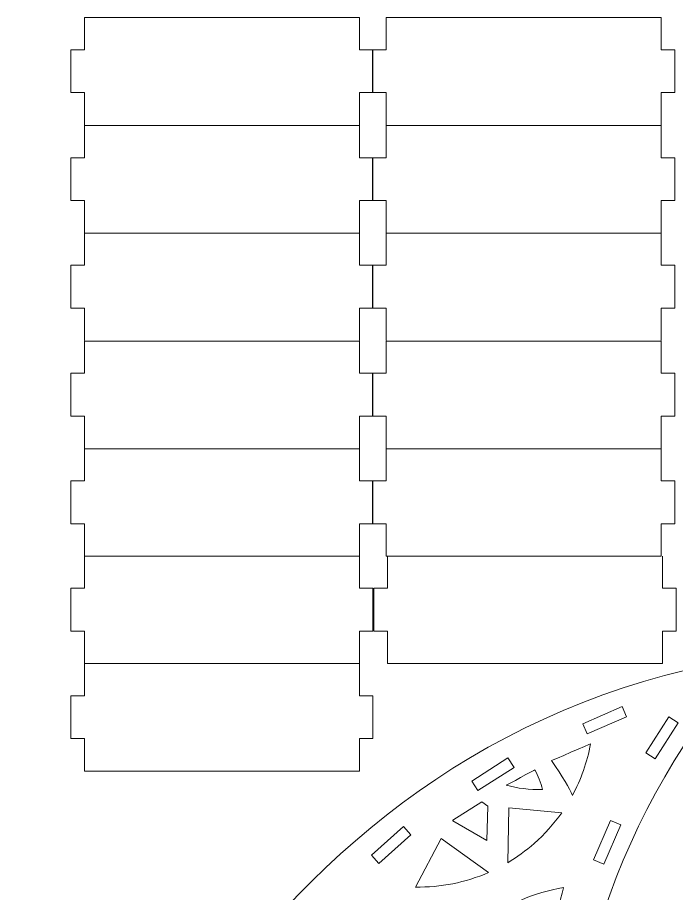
# Model space of a CAD drawing. Header units: inches. Extents: x -31.9 to -12.7, y 37 to 58.3.
# Drawn here: x -31.93 to -26.57, y 51.19 to 58.32 of the extents above; entities that cross this region are included whole.
import ezdxf

# ---------------------------------------------------------------- set-up
doc = ezdxf.new("R2010")
doc.units = ezdxf.units.IN
doc.header["$MEASUREMENT"] = 0
doc.layers.add('Layer 1', color=7, linetype='Continuous')

msp = doc.modelspace()

# ---------------------------------------------------------------- linework, layer by layer
at = {"layer": 'Layer 1', "color": 1, "lineweight": 20}
for points, knots in [([(-31.3855, 57.4445), (-31.3855, 57.4445), (-31.3855, 57.7089), (-31.3855, 57.7089), (-31.3855, 57.7089), (-31.3855, 57.7089), (-31.4958, 57.7089), (-31.4958, 57.7089), (-31.4958, 57.7089), (-31.4958, 57.7089), (-31.4958, 58.0578), (-31.4958, 58.0578), (-31.4958, 58.0578), (-31.4958, 58.0578), (-31.3855, 58.0578), (-31.3855, 58.0578), (-31.3855, 58.0578), (-31.3855, 58.0578), (-31.3855, 58.3201), (-31.3855, 58.3201), (-31.3855, 58.3201), (-31.3855, 58.3201), (-29.1476, 58.3201), (-29.1476, 58.3201), (-29.1476, 58.3201), (-29.1476, 58.3201), (-29.1476, 58.0578), (-29.1476, 58.0578), (-29.1476, 58.0578), (-29.1476, 58.0578), (-29.0373, 58.0578), (-29.0373, 58.0578), (-29.0373, 58.0578), (-29.0373, 58.0578), (-29.0373, 57.7089), (-29.0373, 57.7089), (-29.0373, 57.7089), (-29.0373, 57.7089), (-29.0373, 57.7089), (-29.0373, 57.7089), (-29.0373, 57.7089), (-29.0373, 57.7089), (-29.1476, 57.7089), (-29.1476, 57.7089), (-29.1476, 57.7089), (-29.1476, 57.7089), (-29.1476, 57.4445), (-29.1476, 57.4445)], [0, 0, 0, 0, 0.076923, 0.076923, 0.076923, 0.076923, 0.153846, 0.153846, 0.153846, 0.153846, 0.230769, 0.230769, 0.230769, 0.230769, 0.307692, 0.307692, 0.307692, 0.307692, 0.384615, 0.384615, 0.384615, 0.384615, 0.461538, 0.461538, 0.461538, 0.461538, 0.538462, 0.538462, 0.538462, 0.538462, 0.615385, 0.615385, 0.615385, 0.615385, 0.692308, 0.692308, 0.692308, 0.692308, 0.769231, 0.769231, 0.769231, 0.769231, 0.846154, 0.846154, 0.846154, 0.846154, 1, 1, 1, 1]), ([(-28.9298, 57.4445), (-28.9298, 57.4445), (-28.9298, 57.7089), (-28.9298, 57.7089), (-28.9298, 57.7089), (-28.9298, 57.7089), (-29.04, 57.7089), (-29.04, 57.7089), (-29.04, 57.7089), (-29.04, 57.7089), (-29.04, 58.0578), (-29.04, 58.0578), (-29.04, 58.0578), (-29.04, 58.0578), (-28.9298, 58.0578), (-28.9298, 58.0578), (-28.9298, 58.0578), (-28.9298, 58.0578), (-28.9298, 58.3201), (-28.9298, 58.3201), (-28.9298, 58.3201), (-28.9298, 58.3201), (-26.6918, 58.3201), (-26.6918, 58.3201), (-26.6918, 58.3201), (-26.6918, 58.3201), (-26.6918, 58.0578), (-26.6918, 58.0578), (-26.6918, 58.0578), (-26.6918, 58.0578), (-26.5816, 58.0578), (-26.5816, 58.0578), (-26.5816, 58.0578), (-26.5816, 58.0578), (-26.5816, 57.7089), (-26.5816, 57.7089), (-26.5816, 57.7089), (-26.5816, 57.7089), (-26.5816, 57.7089), (-26.5816, 57.7089), (-26.5816, 57.7089), (-26.5816, 57.7089), (-26.6918, 57.7089), (-26.6918, 57.7089), (-26.6918, 57.7089), (-26.6918, 57.7089), (-26.6918, 57.4445), (-26.6918, 57.4445)], [0, 0, 0, 0, 0.076923, 0.076923, 0.076923, 0.076923, 0.153846, 0.153846, 0.153846, 0.153846, 0.230769, 0.230769, 0.230769, 0.230769, 0.307692, 0.307692, 0.307692, 0.307692, 0.384615, 0.384615, 0.384615, 0.384615, 0.461538, 0.461538, 0.461538, 0.461538, 0.538462, 0.538462, 0.538462, 0.538462, 0.615385, 0.615385, 0.615385, 0.615385, 0.692308, 0.692308, 0.692308, 0.692308, 0.769231, 0.769231, 0.769231, 0.769231, 0.846154, 0.846154, 0.846154, 0.846154, 1, 1, 1, 1]), ([(-29.1476, 56.8297), (-29.1476, 56.8297), (-29.1476, 56.5654), (-29.1476, 56.5654), (-29.1476, 56.5654), (-29.1476, 56.5654), (-31.3855, 56.5654), (-31.3855, 56.5654), (-31.3855, 56.5654), (-31.3855, 56.5654), (-31.3855, 56.8297), (-31.3855, 56.8297), (-31.3855, 56.8297), (-31.3855, 56.8297), (-31.4958, 56.8297), (-31.4958, 56.8297), (-31.4958, 56.8297), (-31.4958, 56.8297), (-31.4958, 57.1787), (-31.4958, 57.1787), (-31.4958, 57.1787), (-31.4958, 57.1787), (-31.3855, 57.1787), (-31.3855, 57.1787), (-31.3855, 57.1787), (-31.3855, 57.1787), (-31.3855, 57.4409), (-31.3855, 57.4409), (-31.3855, 57.4409), (-31.3855, 57.4409), (-29.1476, 57.4409), (-29.1476, 57.4409), (-29.1476, 57.4409), (-29.1476, 57.4409), (-29.1476, 57.1787), (-29.1476, 57.1787), (-29.1476, 57.1787), (-29.1476, 57.1787), (-29.0373, 57.1787), (-29.0373, 57.1787), (-29.0373, 57.1787), (-29.0373, 57.1787), (-29.0373, 56.8297), (-29.0373, 56.8297), (-29.0373, 56.8297), (-29.0373, 56.8297), (-29.0373, 56.8297), (-29.0373, 56.8297), (-29.0373, 56.8297), (-29.0373, 56.8297), (-29.1476, 56.8297), (-29.1476, 56.8297)], [0, 0, 0, 0, 0.071429, 0.071429, 0.071429, 0.071429, 0.142857, 0.142857, 0.142857, 0.142857, 0.214286, 0.214286, 0.214286, 0.214286, 0.285714, 0.285714, 0.285714, 0.285714, 0.357143, 0.357143, 0.357143, 0.357143, 0.428571, 0.428571, 0.428571, 0.428571, 0.5, 0.5, 0.5, 0.5, 0.571429, 0.571429, 0.571429, 0.571429, 0.642857, 0.642857, 0.642857, 0.642857, 0.714286, 0.714286, 0.714286, 0.714286, 0.785714, 0.785714, 0.785714, 0.785714, 0.857143, 0.857143, 0.857143, 0.857143, 1, 1, 1, 1]), ([(-26.6918, 56.8297), (-26.6918, 56.8297), (-26.6918, 56.5654), (-26.6918, 56.5654), (-26.6918, 56.5654), (-26.6918, 56.5654), (-28.9298, 56.5654), (-28.9298, 56.5654), (-28.9298, 56.5654), (-28.9298, 56.5654), (-28.9298, 56.8297), (-28.9298, 56.8297), (-28.9298, 56.8297), (-28.9298, 56.8297), (-29.04, 56.8297), (-29.04, 56.8297), (-29.04, 56.8297), (-29.04, 56.8297), (-29.04, 57.1787), (-29.04, 57.1787), (-29.04, 57.1787), (-29.04, 57.1787), (-28.9298, 57.1787), (-28.9298, 57.1787), (-28.9298, 57.1787), (-28.9298, 57.1787), (-28.9298, 57.4409), (-28.9298, 57.4409), (-28.9298, 57.4409), (-28.9298, 57.4409), (-26.6918, 57.4409), (-26.6918, 57.4409), (-26.6918, 57.4409), (-26.6918, 57.4409), (-26.6918, 57.1787), (-26.6918, 57.1787), (-26.6918, 57.1787), (-26.6918, 57.1787), (-26.5816, 57.1787), (-26.5816, 57.1787), (-26.5816, 57.1787), (-26.5816, 57.1787), (-26.5816, 56.8297), (-26.5816, 56.8297), (-26.5816, 56.8297), (-26.5816, 56.8297), (-26.5816, 56.8297), (-26.5816, 56.8297), (-26.5816, 56.8297), (-26.5816, 56.8297), (-26.6918, 56.8297), (-26.6918, 56.8297)], [0, 0, 0, 0, 0.071429, 0.071429, 0.071429, 0.071429, 0.142857, 0.142857, 0.142857, 0.142857, 0.214286, 0.214286, 0.214286, 0.214286, 0.285714, 0.285714, 0.285714, 0.285714, 0.357143, 0.357143, 0.357143, 0.357143, 0.428571, 0.428571, 0.428571, 0.428571, 0.5, 0.5, 0.5, 0.5, 0.571429, 0.571429, 0.571429, 0.571429, 0.642857, 0.642857, 0.642857, 0.642857, 0.714286, 0.714286, 0.714286, 0.714286, 0.785714, 0.785714, 0.785714, 0.785714, 0.857143, 0.857143, 0.857143, 0.857143, 1, 1, 1, 1]), ([(-31.3855, 55.6904), (-31.3855, 55.6904), (-31.3855, 55.9547), (-31.3855, 55.9547), (-31.3855, 55.9547), (-31.3855, 55.9547), (-31.4958, 55.9547), (-31.4958, 55.9547), (-31.4958, 55.9547), (-31.4958, 55.9547), (-31.4958, 56.3037), (-31.4958, 56.3037), (-31.4958, 56.3037), (-31.4958, 56.3037), (-31.3855, 56.3037), (-31.3855, 56.3037), (-31.3855, 56.3037), (-31.3855, 56.3037), (-31.3855, 56.5659), (-31.3855, 56.5659)], [0, 0, 0, 0, 0.166667, 0.166667, 0.166667, 0.166667, 0.333333, 0.333333, 0.333333, 0.333333, 0.5, 0.5, 0.5, 0.5, 0.666667, 0.666667, 0.666667, 0.666667, 1, 1, 1, 1]), ([(-29.1476, 56.5659), (-29.1476, 56.5659), (-29.1476, 56.3037), (-29.1476, 56.3037), (-29.1476, 56.3037), (-29.1476, 56.3037), (-29.0373, 56.3037), (-29.0373, 56.3037), (-29.0373, 56.3037), (-29.0373, 56.3037), (-29.0373, 55.9547), (-29.0373, 55.9547), (-29.0373, 55.9547), (-29.0373, 55.9547), (-29.0373, 55.9547), (-29.0373, 55.9547), (-29.0373, 55.9547), (-29.0373, 55.9547), (-29.1476, 55.9547), (-29.1476, 55.9547), (-29.1476, 55.9547), (-29.1476, 55.9547), (-29.1476, 55.6904), (-29.1476, 55.6904)], [0, 0, 0, 0, 0.142857, 0.142857, 0.142857, 0.142857, 0.285714, 0.285714, 0.285714, 0.285714, 0.428571, 0.428571, 0.428571, 0.428571, 0.571429, 0.571429, 0.571429, 0.571429, 0.714286, 0.714286, 0.714286, 0.714286, 1, 1, 1, 1]), ([(-28.9298, 55.6904), (-28.9298, 55.6904), (-28.9298, 55.9547), (-28.9298, 55.9547), (-28.9298, 55.9547), (-28.9298, 55.9547), (-29.04, 55.9547), (-29.04, 55.9547), (-29.04, 55.9547), (-29.04, 55.9547), (-29.04, 56.3037), (-29.04, 56.3037), (-29.04, 56.3037), (-29.04, 56.3037), (-28.9298, 56.3037), (-28.9298, 56.3037), (-28.9298, 56.3037), (-28.9298, 56.3037), (-28.9298, 56.5659), (-28.9298, 56.5659)], [0, 0, 0, 0, 0.166667, 0.166667, 0.166667, 0.166667, 0.333333, 0.333333, 0.333333, 0.333333, 0.5, 0.5, 0.5, 0.5, 0.666667, 0.666667, 0.666667, 0.666667, 1, 1, 1, 1]), ([(-26.6918, 56.5659), (-26.6918, 56.5659), (-26.6918, 56.3037), (-26.6918, 56.3037), (-26.6918, 56.3037), (-26.6918, 56.3037), (-26.5816, 56.3037), (-26.5816, 56.3037), (-26.5816, 56.3037), (-26.5816, 56.3037), (-26.5816, 55.9547), (-26.5816, 55.9547), (-26.5816, 55.9547), (-26.5816, 55.9547), (-26.5816, 55.9547), (-26.5816, 55.9547), (-26.5816, 55.9547), (-26.5816, 55.9547), (-26.6918, 55.9547), (-26.6918, 55.9547), (-26.6918, 55.9547), (-26.6918, 55.9547), (-26.6918, 55.6904), (-26.6918, 55.6904)], [0, 0, 0, 0, 0.142857, 0.142857, 0.142857, 0.142857, 0.285714, 0.285714, 0.285714, 0.285714, 0.428571, 0.428571, 0.428571, 0.428571, 0.571429, 0.571429, 0.571429, 0.571429, 0.714286, 0.714286, 0.714286, 0.714286, 1, 1, 1, 1]), ([(-29.1476, 55.0755), (-29.1476, 55.0755), (-29.1476, 54.8112), (-29.1476, 54.8112), (-29.1476, 54.8112), (-29.1476, 54.8112), (-31.3855, 54.8112), (-31.3855, 54.8112), (-31.3855, 54.8112), (-31.3855, 54.8112), (-31.3855, 55.0755), (-31.3855, 55.0755), (-31.3855, 55.0755), (-31.3855, 55.0755), (-31.4958, 55.0755), (-31.4958, 55.0755), (-31.4958, 55.0755), (-31.4958, 55.0755), (-31.4958, 55.4245), (-31.4958, 55.4245), (-31.4958, 55.4245), (-31.4958, 55.4245), (-31.3855, 55.4245), (-31.3855, 55.4245), (-31.3855, 55.4245), (-31.3855, 55.4245), (-31.3855, 55.6867), (-31.3855, 55.6867), (-31.3855, 55.6867), (-31.3855, 55.6867), (-29.1476, 55.6867), (-29.1476, 55.6867), (-29.1476, 55.6867), (-29.1476, 55.6867), (-29.1476, 55.4245), (-29.1476, 55.4245), (-29.1476, 55.4245), (-29.1476, 55.4245), (-29.0373, 55.4245), (-29.0373, 55.4245), (-29.0373, 55.4245), (-29.0373, 55.4245), (-29.0373, 55.0755), (-29.0373, 55.0755), (-29.0373, 55.0755), (-29.0373, 55.0755), (-29.0373, 55.0755), (-29.0373, 55.0755), (-29.0373, 55.0755), (-29.0373, 55.0755), (-29.1476, 55.0755), (-29.1476, 55.0755)], [0, 0, 0, 0, 0.071429, 0.071429, 0.071429, 0.071429, 0.142857, 0.142857, 0.142857, 0.142857, 0.214286, 0.214286, 0.214286, 0.214286, 0.285714, 0.285714, 0.285714, 0.285714, 0.357143, 0.357143, 0.357143, 0.357143, 0.428571, 0.428571, 0.428571, 0.428571, 0.5, 0.5, 0.5, 0.5, 0.571429, 0.571429, 0.571429, 0.571429, 0.642857, 0.642857, 0.642857, 0.642857, 0.714286, 0.714286, 0.714286, 0.714286, 0.785714, 0.785714, 0.785714, 0.785714, 0.857143, 0.857143, 0.857143, 0.857143, 1, 1, 1, 1]), ([(-26.6918, 55.0755), (-26.6918, 55.0755), (-26.6918, 54.8112), (-26.6918, 54.8112), (-26.6918, 54.8112), (-26.6918, 54.8112), (-28.9298, 54.8112), (-28.9298, 54.8112), (-28.9298, 54.8112), (-28.9298, 54.8112), (-28.9298, 55.0755), (-28.9298, 55.0755), (-28.9298, 55.0755), (-28.9298, 55.0755), (-29.04, 55.0755), (-29.04, 55.0755), (-29.04, 55.0755), (-29.04, 55.0755), (-29.04, 55.4245), (-29.04, 55.4245), (-29.04, 55.4245), (-29.04, 55.4245), (-28.9298, 55.4245), (-28.9298, 55.4245), (-28.9298, 55.4245), (-28.9298, 55.4245), (-28.9298, 55.6867), (-28.9298, 55.6867), (-28.9298, 55.6867), (-28.9298, 55.6867), (-26.6918, 55.6867), (-26.6918, 55.6867), (-26.6918, 55.6867), (-26.6918, 55.6867), (-26.6918, 55.4245), (-26.6918, 55.4245), (-26.6918, 55.4245), (-26.6918, 55.4245), (-26.5816, 55.4245), (-26.5816, 55.4245), (-26.5816, 55.4245), (-26.5816, 55.4245), (-26.5816, 55.0755), (-26.5816, 55.0755), (-26.5816, 55.0755), (-26.5816, 55.0755), (-26.5816, 55.0755), (-26.5816, 55.0755), (-26.5816, 55.0755), (-26.5816, 55.0755), (-26.6918, 55.0755), (-26.6918, 55.0755)], [0, 0, 0, 0, 0.071429, 0.071429, 0.071429, 0.071429, 0.142857, 0.142857, 0.142857, 0.142857, 0.214286, 0.214286, 0.214286, 0.214286, 0.285714, 0.285714, 0.285714, 0.285714, 0.357143, 0.357143, 0.357143, 0.357143, 0.428571, 0.428571, 0.428571, 0.428571, 0.5, 0.5, 0.5, 0.5, 0.571429, 0.571429, 0.571429, 0.571429, 0.642857, 0.642857, 0.642857, 0.642857, 0.714286, 0.714286, 0.714286, 0.714286, 0.785714, 0.785714, 0.785714, 0.785714, 0.857143, 0.857143, 0.857143, 0.857143, 1, 1, 1, 1]), ([(-29.1476, 54.8112), (-29.1476, 54.8112), (-29.1476, 54.5489), (-29.1476, 54.5489), (-29.1476, 54.5489), (-29.1476, 54.5489), (-29.0373, 54.5489), (-29.0373, 54.5489), (-29.0373, 54.5489), (-29.0373, 54.5489), (-29.0373, 54.2), (-29.0373, 54.2), (-29.0373, 54.2), (-29.0373, 54.2), (-29.0373, 54.2), (-29.0373, 54.2), (-29.0373, 54.2), (-29.0373, 54.2), (-29.1476, 54.2), (-29.1476, 54.2), (-29.1476, 54.2), (-29.1476, 54.2), (-29.1476, 53.9357), (-29.1476, 53.9357), (-29.1476, 53.9357), (-29.1476, 53.9357), (-31.3855, 53.9357), (-31.3855, 53.9357), (-31.3855, 53.9357), (-31.3855, 53.9357), (-31.3855, 54.2), (-31.3855, 54.2), (-31.3855, 54.2), (-31.3855, 54.2), (-31.4958, 54.2), (-31.4958, 54.2), (-31.4958, 54.2), (-31.4958, 54.2), (-31.4958, 54.5489), (-31.4958, 54.5489), (-31.4958, 54.5489), (-31.4958, 54.5489), (-31.3855, 54.5489), (-31.3855, 54.5489), (-31.3855, 54.5489), (-31.3855, 54.5489), (-31.3855, 54.8112), (-31.3855, 54.8112)], [0, 0, 0, 0, 0.076923, 0.076923, 0.076923, 0.076923, 0.153846, 0.153846, 0.153846, 0.153846, 0.230769, 0.230769, 0.230769, 0.230769, 0.307692, 0.307692, 0.307692, 0.307692, 0.384615, 0.384615, 0.384615, 0.384615, 0.461538, 0.461538, 0.461538, 0.461538, 0.538462, 0.538462, 0.538462, 0.538462, 0.615385, 0.615385, 0.615385, 0.615385, 0.692308, 0.692308, 0.692308, 0.692308, 0.769231, 0.769231, 0.769231, 0.769231, 0.846154, 0.846154, 0.846154, 0.846154, 1, 1, 1, 1]), ([(-26.6918, 54.8112), (-26.6918, 54.8112), (-26.6918, 54.5489), (-26.6918, 54.5489), (-26.6918, 54.5489), (-26.6918, 54.5489), (-26.5816, 54.5489), (-26.5816, 54.5489), (-26.5816, 54.5489), (-26.5816, 54.5489), (-26.5816, 54.2), (-26.5816, 54.2), (-26.5816, 54.2), (-26.5816, 54.2), (-26.5816, 54.2), (-26.5816, 54.2), (-26.5816, 54.2), (-26.5816, 54.2), (-26.6918, 54.2), (-26.6918, 54.2), (-26.6918, 54.2), (-26.6918, 54.2), (-26.6918, 53.9357), (-26.6918, 53.9357), (-26.6918, 53.9357), (-26.6918, 53.9357), (-28.9298, 53.9357), (-28.9298, 53.9357), (-28.9298, 53.9357), (-28.9298, 53.9357), (-28.9298, 54.2), (-28.9298, 54.2), (-28.9298, 54.2), (-28.9298, 54.2), (-29.04, 54.2), (-29.04, 54.2), (-29.04, 54.2), (-29.04, 54.2), (-29.04, 54.5489), (-29.04, 54.5489), (-29.04, 54.5489), (-29.04, 54.5489), (-28.9298, 54.5489), (-28.9298, 54.5489), (-28.9298, 54.5489), (-28.9298, 54.5489), (-28.9298, 54.8112), (-28.9298, 54.8112)], [0, 0, 0, 0, 0.076923, 0.076923, 0.076923, 0.076923, 0.153846, 0.153846, 0.153846, 0.153846, 0.230769, 0.230769, 0.230769, 0.230769, 0.307692, 0.307692, 0.307692, 0.307692, 0.384615, 0.384615, 0.384615, 0.384615, 0.461538, 0.461538, 0.461538, 0.461538, 0.538462, 0.538462, 0.538462, 0.538462, 0.615385, 0.615385, 0.615385, 0.615385, 0.692308, 0.692308, 0.692308, 0.692308, 0.769231, 0.769231, 0.769231, 0.769231, 0.846154, 0.846154, 0.846154, 0.846154, 1, 1, 1, 1]), ([(-29.1476, 53.9373), (-29.1476, 53.9373), (-29.1476, 53.675), (-29.1476, 53.675), (-29.1476, 53.675), (-29.1476, 53.675), (-29.0373, 53.675), (-29.0373, 53.675), (-29.0373, 53.675), (-29.0373, 53.675), (-29.0373, 53.3261), (-29.0373, 53.3261), (-29.0373, 53.3261), (-29.0373, 53.3261), (-29.0373, 53.3261), (-29.0373, 53.3261), (-29.0373, 53.3261), (-29.0373, 53.3261), (-29.1476, 53.3261), (-29.1476, 53.3261), (-29.1476, 53.3261), (-29.1476, 53.3261), (-29.1476, 53.0617), (-29.1476, 53.0617), (-29.1476, 53.0617), (-29.1476, 53.0617), (-31.3855, 53.0617), (-31.3855, 53.0617), (-31.3855, 53.0617), (-31.3855, 53.0617), (-31.3855, 53.326), (-31.3855, 53.326), (-31.3855, 53.326), (-31.3855, 53.326), (-31.4958, 53.326), (-31.4958, 53.326), (-31.4958, 53.326), (-31.4958, 53.326), (-31.4958, 53.675), (-31.4958, 53.675), (-31.4958, 53.675), (-31.4958, 53.675), (-31.3855, 53.675), (-31.3855, 53.675), (-31.3855, 53.675), (-31.3855, 53.675), (-31.3855, 53.9373), (-31.3855, 53.9373)], [0, 0, 0, 0, 0.076923, 0.076923, 0.076923, 0.076923, 0.153846, 0.153846, 0.153846, 0.153846, 0.230769, 0.230769, 0.230769, 0.230769, 0.307692, 0.307692, 0.307692, 0.307692, 0.384615, 0.384615, 0.384615, 0.384615, 0.461538, 0.461538, 0.461538, 0.461538, 0.538462, 0.538462, 0.538462, 0.538462, 0.615385, 0.615385, 0.615385, 0.615385, 0.692308, 0.692308, 0.692308, 0.692308, 0.769231, 0.769231, 0.769231, 0.769231, 0.846154, 0.846154, 0.846154, 0.846154, 1, 1, 1, 1]), ([(-26.6809, 53.9373), (-26.6809, 53.9373), (-26.6809, 53.675), (-26.6809, 53.675), (-26.6809, 53.675), (-26.6809, 53.675), (-26.5707, 53.675), (-26.5707, 53.675), (-26.5707, 53.675), (-26.5707, 53.675), (-26.5707, 53.3261), (-26.5707, 53.3261), (-26.5707, 53.3261), (-26.5707, 53.3261), (-26.5707, 53.3261), (-26.5707, 53.3261), (-26.5707, 53.3261), (-26.5707, 53.3261), (-26.6809, 53.3261), (-26.6809, 53.3261), (-26.6809, 53.3261), (-26.6809, 53.3261), (-26.6809, 53.0617), (-26.6809, 53.0617), (-26.6809, 53.0617), (-26.6809, 53.0617), (-28.9189, 53.0617), (-28.9189, 53.0617), (-28.9189, 53.0617), (-28.9189, 53.0617), (-28.9189, 53.326), (-28.9189, 53.326), (-28.9189, 53.326), (-28.9189, 53.326), (-29.0291, 53.326), (-29.0291, 53.326), (-29.0291, 53.326), (-29.0291, 53.326), (-29.0291, 53.675), (-29.0291, 53.675), (-29.0291, 53.675), (-29.0291, 53.675), (-28.9189, 53.675), (-28.9189, 53.675), (-28.9189, 53.675), (-28.9189, 53.675), (-28.9189, 53.9373), (-28.9189, 53.9373)], [0, 0, 0, 0, 0.076923, 0.076923, 0.076923, 0.076923, 0.153846, 0.153846, 0.153846, 0.153846, 0.230769, 0.230769, 0.230769, 0.230769, 0.307692, 0.307692, 0.307692, 0.307692, 0.384615, 0.384615, 0.384615, 0.384615, 0.461538, 0.461538, 0.461538, 0.461538, 0.538462, 0.538462, 0.538462, 0.538462, 0.615385, 0.615385, 0.615385, 0.615385, 0.692308, 0.692308, 0.692308, 0.692308, 0.769231, 0.769231, 0.769231, 0.769231, 0.846154, 0.846154, 0.846154, 0.846154, 1, 1, 1, 1]), ([(-25.9559, 53.1147), (-29.8494, 52.5202), (-31.9297, 48.6186), (-31.5521, 45.9322), (-31.5521, 45.9322), (-31.1745, 43.2458), (-29.5653, 41.5432), (-27.0747, 40.3191), (-27.0747, 40.3191), (-27.0747, 40.3191), (-27.0441, 39.4683), (-27.0441, 39.4683), (-27.0441, 39.4683), (-27.0971, 39.0787), (-27.2931, 38.8678), (-27.6367, 38.8416), (-27.6367, 38.8416), (-28.0154, 38.9616), (-28.2391, 38.8942), (-28.1817, 38.4873), (-28.1817, 38.4873), (-28.1817, 38.4873), (-28.2498, 37.6426), (-28.2498, 37.6426), (-28.2498, 37.6426), (-28.298, 37.5337), (-28.3833, 37.4881), (-28.5223, 37.5336), (-28.5223, 37.5336), (-28.6574, 37.4519), (-28.6495, 37.2032), (-28.2635, 37.1658), (-28.2635, 37.1658), (-28.2635, 37.1658), (-27.4957, 37.1697), (-27.4957, 37.1697), (-27.4957, 37.1697), (-27.076, 38.0108), (-25.8653, 38.6187), (-24.4369, 38.6187), (-24.4369, 38.6187), (-23.0101, 38.6187), (-21.8005, 38.0122), (-21.3794, 37.1726), (-21.3794, 37.1726), (-21.3794, 37.1726), (-20.6798, 37.1658), (-20.6798, 37.1658), (-20.6798, 37.1658), (-20.2938, 37.2032), (-20.2858, 37.4519), (-20.4209, 37.5336), (-20.4209, 37.5336), (-20.5599, 37.4881), (-20.6452, 37.5337), (-20.6934, 37.6426), (-20.6934, 37.6426), (-20.6934, 37.6426), (-20.7615, 38.4873), (-20.7615, 38.4873), (-20.7615, 38.4873), (-20.7042, 38.8942), (-20.9278, 38.9616), (-21.3065, 38.8416), (-21.3065, 38.8416), (-21.6502, 38.8678), (-21.8461, 39.0787), (-21.8991, 39.4683), (-21.8991, 39.4683), (-21.8991, 39.4683), (-21.8594, 40.6551), (-21.8594, 40.6551), (-21.8594, 40.6551), (-20.2534, 41.3862), (-18.9994, 42.6679), (-18.344, 44.2135), (-18.344, 44.2135), (-18.7663, 43.9401), (-19.227, 43.7186), (-19.7183, 43.5588), (-19.7183, 43.5588), (-20.1065, 43.4325), (-20.5136, 43.3448), (-20.9359, 43.3006), (-20.9359, 43.3006), (-24.1812, 42.9608), (-27.0876, 45.3161), (-27.4274, 48.5615), (-27.4274, 48.5615), (-27.6081, 50.2865), (-27.0272, 51.9158), (-25.9559, 53.1147)], [0, 0, 0, 0, 0.041667, 0.041667, 0.041667, 0.041667, 0.083333, 0.083333, 0.083333, 0.083333, 0.125, 0.125, 0.125, 0.125, 0.166667, 0.166667, 0.166667, 0.166667, 0.208333, 0.208333, 0.208333, 0.208333, 0.25, 0.25, 0.25, 0.25, 0.291667, 0.291667, 0.291667, 0.291667, 0.333333, 0.333333, 0.333333, 0.333333, 0.375, 0.375, 0.375, 0.375, 0.416667, 0.416667, 0.416667, 0.416667, 0.458333, 0.458333, 0.458333, 0.458333, 0.5, 0.5, 0.5, 0.5, 0.541667, 0.541667, 0.541667, 0.541667, 0.583333, 0.583333, 0.583333, 0.583333, 0.625, 0.625, 0.625, 0.625, 0.666667, 0.666667, 0.666667, 0.666667, 0.708333, 0.708333, 0.708333, 0.708333, 0.75, 0.75, 0.75, 0.75, 0.791667, 0.791667, 0.791667, 0.791667, 0.833333, 0.833333, 0.833333, 0.833333, 0.875, 0.875, 0.875, 0.875, 0.916667, 0.916667, 0.916667, 0.916667, 1, 1, 1, 1]), ([(-29.1476, 53.0625), (-29.1476, 53.0625), (-29.1476, 52.8003), (-29.1476, 52.8003), (-29.1476, 52.8003), (-29.1476, 52.8003), (-29.0373, 52.8003), (-29.0373, 52.8003), (-29.0373, 52.8003), (-29.0373, 52.8003), (-29.0373, 52.4513), (-29.0373, 52.4513), (-29.0373, 52.4513), (-29.0373, 52.4513), (-29.0373, 52.4513), (-29.0373, 52.4513), (-29.0373, 52.4513), (-29.0373, 52.4513), (-29.1476, 52.4513), (-29.1476, 52.4513), (-29.1476, 52.4513), (-29.1476, 52.4513), (-29.1476, 52.187), (-29.1476, 52.187), (-29.1476, 52.187), (-29.1476, 52.187), (-31.3855, 52.187), (-31.3855, 52.187), (-31.3855, 52.187), (-31.3855, 52.187), (-31.3855, 52.4513), (-31.3855, 52.4513), (-31.3855, 52.4513), (-31.3855, 52.4513), (-31.4958, 52.4513), (-31.4958, 52.4513), (-31.4958, 52.4513), (-31.4958, 52.4513), (-31.4958, 52.8003), (-31.4958, 52.8003), (-31.4958, 52.8003), (-31.4958, 52.8003), (-31.3855, 52.8003), (-31.3855, 52.8003), (-31.3855, 52.8003), (-31.3855, 52.8003), (-31.3855, 53.0625), (-31.3855, 53.0625)], [0, 0, 0, 0, 0.076923, 0.076923, 0.076923, 0.076923, 0.153846, 0.153846, 0.153846, 0.153846, 0.230769, 0.230769, 0.230769, 0.230769, 0.307692, 0.307692, 0.307692, 0.307692, 0.384615, 0.384615, 0.384615, 0.384615, 0.461538, 0.461538, 0.461538, 0.461538, 0.538462, 0.538462, 0.538462, 0.538462, 0.615385, 0.615385, 0.615385, 0.615385, 0.692308, 0.692308, 0.692308, 0.692308, 0.769231, 0.769231, 0.769231, 0.769231, 0.846154, 0.846154, 0.846154, 0.846154, 1, 1, 1, 1]), ([(-27.0108, 52.7129), (-27.0108, 52.7129), (-27.3305, 52.5729), (-27.3305, 52.5729), (-27.3305, 52.5729), (-27.3305, 52.5729), (-27.2938, 52.4895), (-27.2938, 52.4895), (-27.2938, 52.4895), (-27.2938, 52.4895), (-26.9741, 52.6295), (-26.9741, 52.6295), (-26.9741, 52.6295), (-26.9741, 52.6295), (-27.0108, 52.7129), (-27.0108, 52.7129)], [0, 0, 0, 0, 0.2, 0.2, 0.2, 0.2, 0.4, 0.4, 0.4, 0.4, 0.6, 0.6, 0.6, 0.6, 1, 1, 1, 1]), ([(-26.6295, 52.6299), (-26.6295, 52.6299), (-26.8174, 52.3359), (-26.8174, 52.3359), (-26.8174, 52.3359), (-26.8174, 52.3359), (-26.7405, 52.287), (-26.7405, 52.287), (-26.7405, 52.287), (-26.7405, 52.287), (-26.5527, 52.581), (-26.5527, 52.581), (-26.5527, 52.581), (-26.5527, 52.581), (-26.6295, 52.6299), (-26.6295, 52.6299)], [0, 0, 0, 0, 0.2, 0.2, 0.2, 0.2, 0.4, 0.4, 0.4, 0.4, 0.6, 0.6, 0.6, 0.6, 1, 1, 1, 1]), ([(-27.5856, 52.2732), (-27.5865, 52.2682), (-27.2656, 52.4134), (-27.2665, 52.4084), (-27.2665, 52.4084), (-27.2937, 52.261), (-27.3439, 52.1193), (-27.4148, 51.9885), (-27.4148, 51.9885), (-27.4367, 52.0474), (-27.4937, 52.1423), (-27.5856, 52.2732)], [0, 0, 0, 0, 0.25, 0.25, 0.25, 0.25, 0.5, 0.5, 0.5, 0.5, 1, 1, 1, 1]), ([(-27.9386, 52.2943), (-27.9386, 52.2943), (-28.2324, 52.1061), (-28.2324, 52.1061), (-28.2324, 52.1061), (-28.2324, 52.1061), (-28.1831, 52.0294), (-28.1831, 52.0294), (-28.1831, 52.0294), (-28.1831, 52.0294), (-27.8893, 52.2177), (-27.8893, 52.2177), (-27.8893, 52.2177), (-27.8893, 52.2177), (-27.9386, 52.2943), (-27.9386, 52.2943)], [0, 0, 0, 0, 0.2, 0.2, 0.2, 0.2, 0.4, 0.4, 0.4, 0.4, 0.6, 0.6, 0.6, 0.6, 1, 1, 1, 1]), ([(-27.9526, 52.0722), (-27.9518, 52.0707), (-27.72, 52.1995), (-27.7191, 52.198), (-27.7191, 52.198), (-27.6926, 52.1483), (-27.6721, 52.0944), (-27.6576, 52.0363), (-27.6576, 52.0363), (-27.7641, 52.035), (-27.8624, 52.047), (-27.9526, 52.0722)], [0, 0, 0, 0, 0.25, 0.25, 0.25, 0.25, 0.5, 0.5, 0.5, 0.5, 1, 1, 1, 1]), ([(-28.3884, 51.7879), (-28.3884, 51.7879), (-28.1507, 51.9366), (-28.1507, 51.9366), (-28.1507, 51.9366), (-28.1507, 51.9366), (-28.1014, 51.9016), (-28.1014, 51.9016), (-28.1014, 51.9016), (-28.1014, 51.9016), (-28.1109, 51.6232), (-28.1109, 51.6232), (-28.1109, 51.6232), (-28.1109, 51.6232), (-28.3884, 51.7814), (-28.3884, 51.7814), (-28.3884, 51.7814), (-28.3884, 51.7814), (-28.3884, 51.7879), (-28.3884, 51.7879)], [0, 0, 0, 0, 0.166667, 0.166667, 0.166667, 0.166667, 0.333333, 0.333333, 0.333333, 0.333333, 0.5, 0.5, 0.5, 0.5, 0.666667, 0.666667, 0.666667, 0.666667, 1, 1, 1, 1]), ([(-27.933, 51.888), (-27.933, 51.888), (-27.5014, 51.8486), (-27.5014, 51.8486), (-27.5014, 51.8486), (-27.5654, 51.7574), (-27.6405, 51.6732), (-27.7257, 51.5983), (-27.7257, 51.5983), (-27.7929, 51.5391), (-27.8651, 51.4868), (-27.941, 51.4418), (-27.941, 51.4418), (-27.941, 51.4418), (-27.933, 51.888), (-27.933, 51.888)], [0, 0, 0, 0, 0.2, 0.2, 0.2, 0.2, 0.4, 0.4, 0.4, 0.4, 0.6, 0.6, 0.6, 0.6, 1, 1, 1, 1]), ([(-27.1032, 51.7858), (-27.1032, 51.7858), (-27.2428, 51.4659), (-27.2428, 51.4659), (-27.2428, 51.4659), (-27.2428, 51.4659), (-27.1592, 51.4297), (-27.1592, 51.4297), (-27.1592, 51.4297), (-27.1592, 51.4297), (-27.0196, 51.7495), (-27.0196, 51.7495), (-27.0196, 51.7495), (-27.0196, 51.7495), (-27.1032, 51.7858), (-27.1032, 51.7858)], [0, 0, 0, 0, 0.2, 0.2, 0.2, 0.2, 0.4, 0.4, 0.4, 0.4, 0.6, 0.6, 0.6, 0.6, 1, 1, 1, 1]), ([(-28.7895, 51.7358), (-28.7895, 51.7358), (-29.0502, 51.5039), (-29.0502, 51.5039), (-29.0502, 51.5039), (-29.0502, 51.5039), (-28.9896, 51.4359), (-28.9896, 51.4359), (-28.9896, 51.4359), (-28.9896, 51.4359), (-28.7288, 51.6678), (-28.7288, 51.6678), (-28.7288, 51.6678), (-28.7288, 51.6678), (-28.7895, 51.7358), (-28.7895, 51.7358)], [0, 0, 0, 0, 0.2, 0.2, 0.2, 0.2, 0.4, 0.4, 0.4, 0.4, 0.6, 0.6, 0.6, 0.6, 1, 1, 1, 1]), ([(-28.4814, 51.6391), (-28.4814, 51.6391), (-28.0981, 51.3616), (-28.0981, 51.3616), (-28.0981, 51.3616), (-28.2842, 51.2805), (-28.4869, 51.2398), (-28.6923, 51.2436), (-28.6923, 51.2436), (-28.6923, 51.2436), (-28.4814, 51.6391), (-28.4814, 51.6391)], [0, 0, 0, 0, 0.25, 0.25, 0.25, 0.25, 0.5, 0.5, 0.5, 0.5, 1, 1, 1, 1]), ([(-27.5624, 50.9428), (-27.5624, 50.9428), (-27.832, 51.138), (-27.832, 51.138), (-27.832, 51.138), (-27.7219, 51.1859), (-27.606, 51.2197), (-27.4873, 51.2386), (-27.4873, 51.2386), (-27.4814, 51.2395), (-27.5683, 50.942), (-27.5624, 50.9428)], [0, 0, 0, 0, 0.25, 0.25, 0.25, 0.25, 0.5, 0.5, 0.5, 0.5, 1, 1, 1, 1])]:
    msp.add_open_spline(points, degree=3, knots=knots, dxfattribs=at)

doc.saveas('drawing.dxf')
